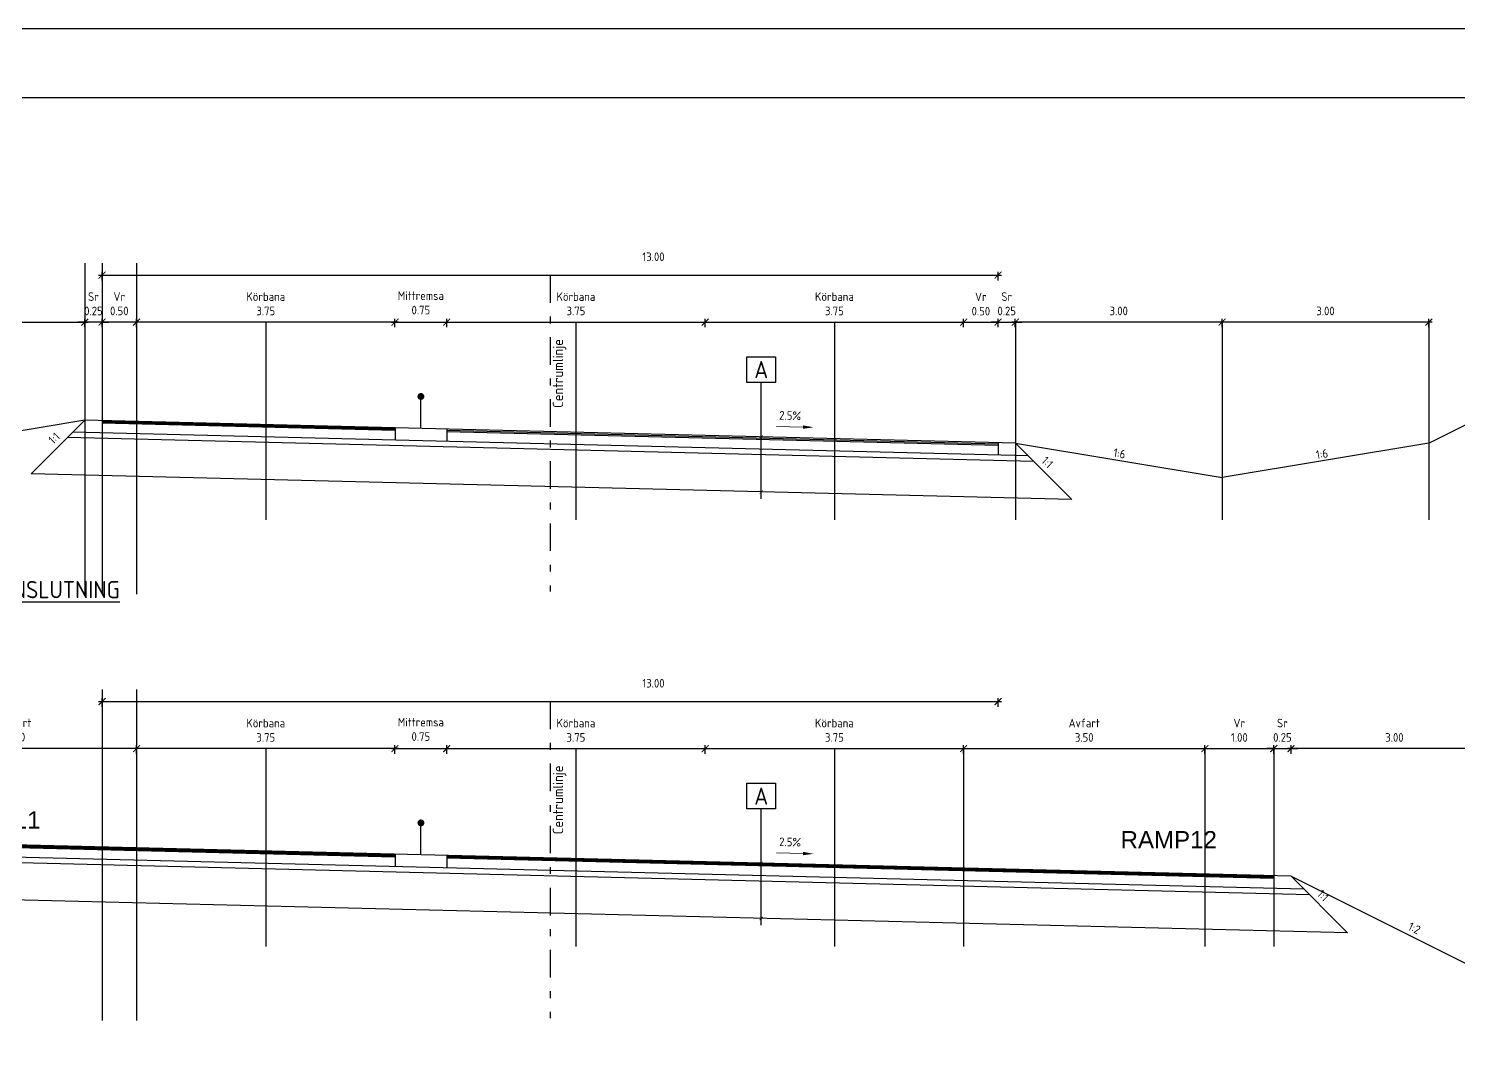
# Model space of a CAD drawing. Header units: metres. Extents: x 166439 to 168621, y 6226863 to 6228959.
# Drawn here: x 166470.93 to 166491.68, y 6226944.97 to 6226959.82 of the extents above; entities that cross this region are included whole.
import ezdxf
from ezdxf.enums import TextEntityAlignment as Align

# ---------------------------------------------------------------- set-up
doc = ezdxf.new("R2010")
doc.units = ezdxf.units.M
doc.header["$LTSCALE"] = 0.1
doc.header["$MEASUREMENT"] = 0
doc.linetypes.add('DASHDOT', pattern=[8, 4, -2, 0, -2])
doc.layers.get('0').update_dxf_attribs({"linetype": 'CONTINUOUS'})
doc.layers.get('DEFPOINTS').update_dxf_attribs({"color": 5, "linetype": 'CONTINUOUS'})
for name, color, linetype in [('04_mått', 4, 'CONTINUOUS'), ('04_topp', 7, 'CONTINUOUS'), ('04_txt', 1, 'CONTINUOUS'), ('04_öb', 4, 'CONTINUOUS'), ('04_öb-typ', 1, 'CONTINUOUS'), ('04_överyta', 3, 'CONTINUOUS')]:
    doc.layers.add(name, color=color, linetype=linetype)
doc.styles.add('ARIAL', font='ARIAL.TTF')
doc.styles.add('ISO', font='iso.shx')
doc.dimstyles.new('BH90$0', dxfattribs={"dimscale": 0.05, "dimtxt": 2.5, "dimasz": 2, "dimexe": 1, "dimexo": 5, "dimgap": 2, "dimtad": 1, "dimzin": 0, "dimdsep": 46, "dimtxsty": 'ISO', "dimblk1": 'ARCHTICK', "dimblk2": 'ARCHTICK', "dimsah": 1, "dimcen": 1.5, "dimdle": 1, "dimadec": 0, "dimazin": 0, "dimtfac": 1, "dimtix": 1, "dimtmove": 0, "dimatfit": 3, "dimfxl": 1.5, "dimfxlon": 1, "dimtolj": 1, "dimtzin": 0, "dimarcsym": 0})

# ---------------------------------------------------------------- blocks, each defined once
blk = doc.blocks.new('_H-NSEK')
at = {"color": 0, "linetype": 'ByBlock'}
blk.add_lwpolyline([(0.207, 0.187), (-0.207, 0.187), (-0.207, -0.187), (0.207, -0.187)], close=True, dxfattribs=at)
at = {"color": 0, "linetype": 'ByBlock', "style": 'ISO'}
blk.add_attdef('N', text='', height=0.25, rotation=180, dxfattribs=at).set_placement((0, 0), align=Align.MIDDLE_CENTER)
blk = doc.blocks.new('*D36')
at = {"layer": '04_mått', "color": 0, "lineweight": 5}
blk.add_line((166482.17, 6226954.045), (166481.785, 6226954.054), dxfattribs=at)
at = {"layer": '04_mått', "color": 0}
blk.add_solid([(166482.171, 6226954.07), (166482.17, 6226954.02), (166482.32, 6226954.041)], dxfattribs=at)
at = {"layer": 'DEFPOINTS', "color": 0}
for p in [(166481.785, 6226954.054), (166481.781, 6226953.896), (166482.316, 6226953.883)]:
    blk.add_point(p, dxfattribs=at)
at = {"layer": '04_mått', "color": 0, "insert": (166481.982, 6226954.212), "char_height": 0.125, "attachment_point": 5, "rotation": 358.5679, "style": 'ISO'}
blk.add_mtext('\\A1;2.5%', dxfattribs=at)
blk = doc.blocks.new('_None')
blk = doc.blocks.new('_ARCHTICK')
at = {"color": 0, "linetype": 'ByBlock', "const_width": 0.15}
blk.add_lwpolyline([(-0.5, -0.5), (0.5, 0.5)], dxfattribs=at)
blk = doc.blocks.new('*D37')
at = {"layer": '04_mått', "color": 0, "lineweight": -2}
for p, q in [((166476.949, 6226955.567), (166480.799, 6226955.567)), ((166476.999, 6226955.492), (166476.999, 6226955.617)), ((166480.749, 6226955.492), (166480.749, 6226955.617))]:
    blk.add_line(p, q, dxfattribs=at)
at = {"layer": 'DEFPOINTS', "color": 0}
for p in [(166480.749, 6226955.567), (166476.999, 6226954.016), (166480.749, 6226953.922)]:
    blk.add_point(p, dxfattribs=at)
at = {"layer": '04_mått', "color": 0, "lineweight": -2, "xscale": 0.1, "yscale": 0.1, "zscale": 0.1, "rotation": 180}
blk.add_blockref('_ARCHTICK', (166476.999, 6226955.567), dxfattribs=at)
at = {"layer": '04_mått', "color": 0, "lineweight": -2, "xscale": 0.1, "yscale": 0.1, "zscale": 0.1}
blk.add_blockref('_ARCHTICK', (166480.749, 6226955.567), dxfattribs=at)
at = {"layer": '04_mått', "color": 0, "insert": (166478.874, 6226955.833), "char_height": 0.125, "attachment_point": 5, "style": 'ISO'}
blk.add_mtext('\\A1;Körbana\\P3.75', dxfattribs=at)
blk = doc.blocks.new('*D38')
at = {"layer": '04_mått', "color": 0, "lineweight": -2}
for p, q in [((166476.199, 6226955.567), (166477.049, 6226955.567)), ((166476.249, 6226955.492), (166476.249, 6226955.617)), ((166476.999, 6226955.492), (166476.999, 6226955.617))]:
    blk.add_line(p, q, dxfattribs=at)
at = {"layer": 'DEFPOINTS', "color": 0}
for p in [(166476.999, 6226955.567), (166476.249, 6226954.034), (166476.999, 6226954.016)]:
    blk.add_point(p, dxfattribs=at)
at = {"layer": '04_mått', "color": 0, "lineweight": -2, "xscale": 0.1, "yscale": 0.1, "zscale": 0.1, "rotation": 180}
blk.add_blockref('_ARCHTICK', (166476.249, 6226955.567), dxfattribs=at)
at = {"layer": '04_mått', "color": 0, "lineweight": -2, "xscale": 0.1, "yscale": 0.1, "zscale": 0.1}
blk.add_blockref('_ARCHTICK', (166476.999, 6226955.567), dxfattribs=at)
at = {"layer": '04_mått', "color": 0, "insert": (166476.624, 6226955.846), "char_height": 0.125, "attachment_point": 5, "style": 'ISO'}
blk.add_mtext('\\A1;Mittremsa\\P0.75', dxfattribs=at)
blk = doc.blocks.new('*D39')
at = {"layer": '04_mått', "color": 0, "lineweight": -2}
for p, q in [((166480.699, 6226955.567), (166484.549, 6226955.567)), ((166480.749, 6226955.492), (166480.749, 6226955.617)), ((166484.499, 6226955.492), (166484.499, 6226955.617))]:
    blk.add_line(p, q, dxfattribs=at)
at = {"layer": 'DEFPOINTS', "color": 0}
for p in [(166484.499, 6226955.567), (166480.749, 6226953.922), (166484.499, 6226953.831)]:
    blk.add_point(p, dxfattribs=at)
at = {"layer": '04_mått', "color": 0, "lineweight": -2, "xscale": 0.1, "yscale": 0.1, "zscale": 0.1, "rotation": 180}
blk.add_blockref('_ARCHTICK', (166480.749, 6226955.567), dxfattribs=at)
at = {"layer": '04_mått', "color": 0, "lineweight": -2, "xscale": 0.1, "yscale": 0.1, "zscale": 0.1}
blk.add_blockref('_ARCHTICK', (166484.499, 6226955.567), dxfattribs=at)
at = {"layer": '04_mått', "color": 0, "insert": (166482.624, 6226955.833), "char_height": 0.125, "attachment_point": 5, "style": 'ISO'}
blk.add_mtext('\\A1;Körbana\\P3.75', dxfattribs=at)
blk = doc.blocks.new('*D40')
at = {"layer": '04_mått', "color": 0, "lineweight": -2}
for p, q in [((166484.449, 6226955.567), (166485.049, 6226955.567)), ((166484.499, 6226955.492), (166484.499, 6226955.617)), ((166484.999, 6226955.492), (166484.999, 6226955.617))]:
    blk.add_line(p, q, dxfattribs=at)
at = {"layer": 'DEFPOINTS', "color": 0}
for p in [(166484.999, 6226955.567), (166484.499, 6226953.831), (166484.999, 6226953.819)]:
    blk.add_point(p, dxfattribs=at)
at = {"layer": '04_mått', "color": 0, "lineweight": -2, "xscale": 0.1, "yscale": 0.1, "zscale": 0.1, "rotation": 180}
blk.add_blockref('_ARCHTICK', (166484.499, 6226955.567), dxfattribs=at)
at = {"layer": '04_mått', "color": 0, "lineweight": -2, "xscale": 0.1, "yscale": 0.1, "zscale": 0.1}
blk.add_blockref('_ARCHTICK', (166484.999, 6226955.567), dxfattribs=at)
at = {"layer": '04_mått', "color": 0, "insert": (166484.749, 6226955.83), "char_height": 0.125, "attachment_point": 5, "style": 'ISO'}
blk.add_mtext('\\A1;Vr\\P0.50', dxfattribs=at)
blk = doc.blocks.new('*D41')
at = {"layer": '04_mått', "color": 0, "lineweight": -2}
for p, q in [((166471.999, 6226956.173), (166471.999, 6226956.298)), ((166484.999, 6226956.173), (166484.999, 6226956.298)), ((166471.949, 6226956.248), (166485.049, 6226956.248))]:
    blk.add_line(p, q, dxfattribs=at)
at = {"layer": 'DEFPOINTS', "color": 0}
for p in [(166484.999, 6226956.248), (166471.999, 6226954.139), (166484.999, 6226953.819)]:
    blk.add_point(p, dxfattribs=at)
at = {"layer": '04_mått', "color": 0, "lineweight": -2, "xscale": 0.1, "yscale": 0.1, "zscale": 0.1, "rotation": 180}
blk.add_blockref('_ARCHTICK', (166471.999, 6226956.248), dxfattribs=at)
at = {"layer": '04_mått', "color": 0, "lineweight": -2, "xscale": 0.1, "yscale": 0.1, "zscale": 0.1}
blk.add_blockref('_ARCHTICK', (166484.999, 6226956.248), dxfattribs=at)
at = {"layer": '04_mått', "color": 0, "insert": (166479.999, 6226956.515), "char_height": 0.125, "attachment_point": 5, "style": 'ISO'}
blk.add_mtext('\\A1;13.00', dxfattribs=at)
blk = doc.blocks.new('*D42')
at = {"layer": '04_mått', "color": 0, "lineweight": -2}
for p, q in [((166488.299, 6226955.567), (166485.199, 6226955.567)), ((166485.249, 6226955.492), (166485.249, 6226955.617)), ((166488.249, 6226955.492), (166488.249, 6226955.617))]:
    blk.add_line(p, q, dxfattribs=at)
at = {"layer": 'DEFPOINTS', "color": 0}
for p in [(166485.249, 6226955.567), (166485.249, 6226953.813), (166488.249, 6226953.313)]:
    blk.add_point(p, dxfattribs=at)
at = {"layer": '04_mått', "color": 0, "lineweight": -2, "xscale": 0.1, "yscale": 0.1, "zscale": 0.1, "rotation": 180}
blk.add_blockref('_ARCHTICK', (166485.249, 6226955.567), dxfattribs=at)
at = {"layer": '04_mått', "color": 0, "lineweight": -2, "xscale": 0.1, "yscale": 0.1, "zscale": 0.1}
blk.add_blockref('_ARCHTICK', (166488.249, 6226955.567), dxfattribs=at)
at = {"layer": '04_mått', "color": 0, "insert": (166486.749, 6226955.729), "char_height": 0.125, "attachment_point": 5, "style": 'ISO'}
blk.add_mtext('\\A1;3.00', dxfattribs=at)
blk = doc.blocks.new('*D43')
at = {"layer": '04_mått', "color": 0, "lineweight": -2}
for p, q in [((166484.999, 6226955.567), (166484.899, 6226955.567)), ((166484.999, 6226955.492), (166484.999, 6226955.617)), ((166484.999, 6226955.567), (166485.249, 6226955.567)), ((166485.249, 6226955.492), (166485.249, 6226955.617)), ((166485.249, 6226955.567), (166485.349, 6226955.567))]:
    blk.add_line(p, q, dxfattribs=at)
at = {"layer": 'DEFPOINTS', "color": 0}
for p in [(166485.249, 6226955.567), (166484.999, 6226953.819), (166485.249, 6226953.813)]:
    blk.add_point(p, dxfattribs=at)
at = {"layer": '04_mått', "color": 0, "lineweight": -2, "xscale": 0.1, "yscale": 0.1, "zscale": 0.1}
blk.add_blockref('_ARCHTICK', (166484.999, 6226955.567), dxfattribs=at)
at = {"layer": '04_mått', "color": 0, "lineweight": -2, "xscale": 0.1, "yscale": 0.1, "zscale": 0.1, "rotation": 180}
blk.add_blockref('_ARCHTICK', (166485.249, 6226955.567), dxfattribs=at)
at = {"layer": '04_mått', "color": 0, "insert": (166485.124, 6226955.833), "char_height": 0.125, "attachment_point": 5, "style": 'ISO'}
blk.add_mtext('\\A1;Sr\\P0.25', dxfattribs=at)
blk = doc.blocks.new('*D44')
at = {"layer": '04_mått', "color": 0, "lineweight": -2}
for p, q in [((166476.299, 6226955.567), (166472.449, 6226955.567)), ((166472.499, 6226955.492), (166472.499, 6226955.617)), ((166476.249, 6226955.492), (166476.249, 6226955.617))]:
    blk.add_line(p, q, dxfattribs=at)
at = {"layer": 'DEFPOINTS', "color": 0}
for p in [(166472.499, 6226955.567), (166472.499, 6226954.127), (166476.249, 6226954.034)]:
    blk.add_point(p, dxfattribs=at)
at = {"layer": '04_mått', "color": 0, "lineweight": -2, "xscale": 0.1, "yscale": 0.1, "zscale": 0.1, "rotation": 180}
blk.add_blockref('_ARCHTICK', (166472.499, 6226955.567), dxfattribs=at)
at = {"layer": '04_mått', "color": 0, "lineweight": -2, "xscale": 0.1, "yscale": 0.1, "zscale": 0.1}
blk.add_blockref('_ARCHTICK', (166476.249, 6226955.567), dxfattribs=at)
at = {"layer": '04_mått', "color": 0, "insert": (166474.374, 6226955.833), "char_height": 0.125, "attachment_point": 5, "style": 'ISO'}
blk.add_mtext('\\A1;Körbana\\P3.75', dxfattribs=at)
blk = doc.blocks.new('*D45')
at = {"layer": '04_mått', "color": 0, "lineweight": -2}
for p, q in [((166472.549, 6226955.567), (166471.949, 6226955.567)), ((166471.999, 6226955.492), (166471.999, 6226955.617)), ((166472.499, 6226955.492), (166472.499, 6226955.617))]:
    blk.add_line(p, q, dxfattribs=at)
at = {"layer": 'DEFPOINTS', "color": 0}
for p in [(166471.999, 6226955.567), (166471.999, 6226954.139), (166472.499, 6226954.127)]:
    blk.add_point(p, dxfattribs=at)
at = {"layer": '04_mått', "color": 0, "lineweight": -2, "xscale": 0.1, "yscale": 0.1, "zscale": 0.1, "rotation": 180}
blk.add_blockref('_ARCHTICK', (166471.999, 6226955.567), dxfattribs=at)
at = {"layer": '04_mått', "color": 0, "lineweight": -2, "xscale": 0.1, "yscale": 0.1, "zscale": 0.1}
blk.add_blockref('_ARCHTICK', (166472.499, 6226955.567), dxfattribs=at)
at = {"layer": '04_mått', "color": 0, "insert": (166472.249, 6226955.833), "char_height": 0.125, "attachment_point": 5, "style": 'ISO'}
blk.add_mtext('\\A1;Vr\\P0.50', dxfattribs=at)
blk = doc.blocks.new('*D46')
at = {"layer": '04_mått', "color": 0, "lineweight": -2}
for p, q in [((166471.749, 6226955.567), (166471.649, 6226955.567)), ((166471.749, 6226955.492), (166471.749, 6226955.617)), ((166471.999, 6226955.567), (166471.749, 6226955.567)), ((166471.999, 6226955.492), (166471.999, 6226955.617)), ((166471.999, 6226955.567), (166472.099, 6226955.567))]:
    blk.add_line(p, q, dxfattribs=at)
at = {"layer": 'DEFPOINTS', "color": 0}
for p in [(166471.749, 6226955.567), (166471.749, 6226954.145), (166471.999, 6226954.139)]:
    blk.add_point(p, dxfattribs=at)
at = {"layer": '04_mått', "color": 0, "lineweight": -2, "xscale": 0.1, "yscale": 0.1, "zscale": 0.1}
blk.add_blockref('_ARCHTICK', (166471.749, 6226955.567), dxfattribs=at)
at = {"layer": '04_mått', "color": 0, "lineweight": -2, "xscale": 0.1, "yscale": 0.1, "zscale": 0.1, "rotation": 180}
blk.add_blockref('_ARCHTICK', (166471.999, 6226955.567), dxfattribs=at)
at = {"layer": '04_mått', "color": 0, "insert": (166471.874, 6226955.833), "char_height": 0.125, "attachment_point": 5, "style": 'ISO'}
blk.add_mtext('\\A1;Sr\\P0.25', dxfattribs=at)
blk = doc.blocks.new('*D47')
at = {"layer": '04_mått', "color": 0, "lineweight": -2}
for p, q in [((166491.299, 6226955.567), (166488.199, 6226955.567)), ((166488.249, 6226955.492), (166488.249, 6226955.617)), ((166491.249, 6226955.492), (166491.249, 6226955.617))]:
    blk.add_line(p, q, dxfattribs=at)
at = {"layer": 'DEFPOINTS', "color": 0}
for p in [(166488.249, 6226955.567), (166491.249, 6226953.813), (166488.249, 6226953.327)]:
    blk.add_point(p, dxfattribs=at)
at = {"layer": '04_mått', "color": 0, "lineweight": -2, "xscale": 0.1, "yscale": 0.1, "zscale": 0.1, "rotation": 180}
blk.add_blockref('_ARCHTICK', (166488.249, 6226955.567), dxfattribs=at)
at = {"layer": '04_mått', "color": 0, "lineweight": -2, "xscale": 0.1, "yscale": 0.1, "zscale": 0.1}
blk.add_blockref('_ARCHTICK', (166491.249, 6226955.567), dxfattribs=at)
at = {"layer": '04_mått', "color": 0, "insert": (166489.749, 6226955.729), "char_height": 0.125, "attachment_point": 5, "style": 'ISO'}
blk.add_mtext('\\A1;3.00', dxfattribs=at)
blk = doc.blocks.new('*D48')
at = {"layer": '04_mått', "color": 0, "lineweight": -2}
for p, q in [((166468.699, 6226955.567), (166471.799, 6226955.567)), ((166468.749, 6226955.492), (166468.749, 6226955.617)), ((166471.749, 6226955.492), (166471.749, 6226955.617))]:
    blk.add_line(p, q, dxfattribs=at)
at = {"layer": 'DEFPOINTS', "color": 0}
for p in [(166471.749, 6226955.567), (166471.749, 6226954.145), (166468.749, 6226953.645)]:
    blk.add_point(p, dxfattribs=at)
at = {"layer": '04_mått', "color": 0, "lineweight": -2, "xscale": 0.1, "yscale": 0.1, "zscale": 0.1, "rotation": 180}
blk.add_blockref('_ARCHTICK', (166468.749, 6226955.567), dxfattribs=at)
at = {"layer": '04_mått', "color": 0, "lineweight": -2, "xscale": 0.1, "yscale": 0.1, "zscale": 0.1}
blk.add_blockref('_ARCHTICK', (166471.749, 6226955.567), dxfattribs=at)
at = {"layer": '04_mått', "color": 0, "insert": (166470.249, 6226955.729), "char_height": 0.125, "attachment_point": 5, "style": 'ISO'}
blk.add_mtext('\\A1;3.00', dxfattribs=at)
blk = doc.blocks.new('*D10')
at = {"layer": '04_mått', "color": 0, "lineweight": 5}
blk.add_line((166482.17, 6226947.859), (166481.785, 6226947.868), dxfattribs=at)
at = {"layer": '04_mått', "color": 0}
blk.add_solid([(166482.171, 6226947.884), (166482.17, 6226947.834), (166482.32, 6226947.855)], dxfattribs=at)
at = {"layer": 'DEFPOINTS', "color": 0}
for p in [(166481.785, 6226947.868), (166481.781, 6226947.71), (166482.316, 6226947.697)]:
    blk.add_point(p, dxfattribs=at)
at = {"layer": '04_mått', "color": 0, "insert": (166481.982, 6226948.026), "char_height": 0.125, "attachment_point": 5, "rotation": 358.5679, "style": 'ISO'}
blk.add_mtext('\\A1;2.5%', dxfattribs=at)
blk = doc.blocks.new('*D11')
at = {"layer": '04_mått', "color": 0, "lineweight": -2}
for p, q in [((166476.999, 6226949.306), (166476.999, 6226949.431)), ((166480.749, 6226949.306), (166480.749, 6226949.431)), ((166476.949, 6226949.381), (166480.799, 6226949.381))]:
    blk.add_line(p, q, dxfattribs=at)
at = {"layer": 'DEFPOINTS', "color": 0}
for p in [(166480.749, 6226949.381), (166476.999, 6226947.83), (166480.749, 6226947.736)]:
    blk.add_point(p, dxfattribs=at)
at = {"layer": '04_mått', "color": 0, "lineweight": -2, "xscale": 0.1, "yscale": 0.1, "zscale": 0.1, "rotation": 180}
blk.add_blockref('_ARCHTICK', (166476.999, 6226949.381), dxfattribs=at)
at = {"layer": '04_mått', "color": 0, "lineweight": -2, "xscale": 0.1, "yscale": 0.1, "zscale": 0.1}
blk.add_blockref('_ARCHTICK', (166480.749, 6226949.381), dxfattribs=at)
at = {"layer": '04_mått', "color": 0, "insert": (166478.874, 6226949.647), "char_height": 0.125, "attachment_point": 5, "style": 'ISO'}
blk.add_mtext('\\A1;Körbana\\P3.75', dxfattribs=at)
blk = doc.blocks.new('*D12')
at = {"layer": '04_mått', "color": 0, "lineweight": -2}
for p, q in [((166476.249, 6226949.306), (166476.249, 6226949.431)), ((166476.999, 6226949.306), (166476.999, 6226949.431)), ((166476.199, 6226949.381), (166477.049, 6226949.381))]:
    blk.add_line(p, q, dxfattribs=at)
at = {"layer": 'DEFPOINTS', "color": 0}
for p in [(166476.999, 6226949.381), (166476.249, 6226947.849), (166476.999, 6226947.83)]:
    blk.add_point(p, dxfattribs=at)
at = {"layer": '04_mått', "color": 0, "lineweight": -2, "xscale": 0.1, "yscale": 0.1, "zscale": 0.1, "rotation": 180}
blk.add_blockref('_ARCHTICK', (166476.249, 6226949.381), dxfattribs=at)
at = {"layer": '04_mått', "color": 0, "lineweight": -2, "xscale": 0.1, "yscale": 0.1, "zscale": 0.1}
blk.add_blockref('_ARCHTICK', (166476.999, 6226949.381), dxfattribs=at)
at = {"layer": '04_mått', "color": 0, "insert": (166476.624, 6226949.66), "char_height": 0.125, "attachment_point": 5, "style": 'ISO'}
blk.add_mtext('\\A1;Mittremsa\\P0.75', dxfattribs=at)
blk = doc.blocks.new('*D13')
at = {"layer": '04_mått', "color": 0, "lineweight": -2}
for p, q in [((166480.749, 6226949.306), (166480.749, 6226949.431)), ((166484.499, 6226949.306), (166484.499, 6226949.431)), ((166480.699, 6226949.381), (166484.549, 6226949.381))]:
    blk.add_line(p, q, dxfattribs=at)
at = {"layer": 'DEFPOINTS', "color": 0}
for p in [(166484.499, 6226949.381), (166480.749, 6226947.736), (166484.499, 6226947.646)]:
    blk.add_point(p, dxfattribs=at)
at = {"layer": '04_mått', "color": 0, "lineweight": -2, "xscale": 0.1, "yscale": 0.1, "zscale": 0.1, "rotation": 180}
blk.add_blockref('_ARCHTICK', (166480.749, 6226949.381), dxfattribs=at)
at = {"layer": '04_mått', "color": 0, "lineweight": -2, "xscale": 0.1, "yscale": 0.1, "zscale": 0.1}
blk.add_blockref('_ARCHTICK', (166484.499, 6226949.381), dxfattribs=at)
at = {"layer": '04_mått', "color": 0, "insert": (166482.624, 6226949.647), "char_height": 0.125, "attachment_point": 5, "style": 'ISO'}
blk.add_mtext('\\A1;Körbana\\P3.75', dxfattribs=at)
blk = doc.blocks.new('*D14')
at = {"layer": '04_mått', "color": 0, "lineweight": -2}
for p, q in [((166487.999, 6226949.306), (166487.999, 6226949.431)), ((166488.999, 6226949.306), (166488.999, 6226949.431)), ((166487.949, 6226949.381), (166489.049, 6226949.381))]:
    blk.add_line(p, q, dxfattribs=at)
at = {"layer": 'DEFPOINTS', "color": 0}
for p in [(166488.999, 6226949.381), (166487.999, 6226947.559), (166488.999, 6226947.535)]:
    blk.add_point(p, dxfattribs=at)
at = {"layer": '04_mått', "color": 0, "lineweight": -2, "xscale": 0.1, "yscale": 0.1, "zscale": 0.1, "rotation": 180}
blk.add_blockref('_ARCHTICK', (166487.999, 6226949.381), dxfattribs=at)
at = {"layer": '04_mått', "color": 0, "lineweight": -2, "xscale": 0.1, "yscale": 0.1, "zscale": 0.1}
blk.add_blockref('_ARCHTICK', (166488.999, 6226949.381), dxfattribs=at)
at = {"layer": '04_mått', "color": 0, "insert": (166488.499, 6226949.647), "char_height": 0.125, "attachment_point": 5, "style": 'ISO'}
blk.add_mtext('\\A1;Vr\\P1.00', dxfattribs=at)
blk = doc.blocks.new('*D15')
at = {"layer": '04_mått', "color": 0, "lineweight": -2}
for p, q in [((166471.949, 6226950.063), (166485.049, 6226950.063)), ((166471.999, 6226949.988), (166471.999, 6226950.113)), ((166484.999, 6226949.988), (166484.999, 6226950.113))]:
    blk.add_line(p, q, dxfattribs=at)
at = {"layer": 'DEFPOINTS', "color": 0}
for p in [(166484.999, 6226950.063), (166471.999, 6226947.953), (166484.999, 6226947.633)]:
    blk.add_point(p, dxfattribs=at)
at = {"layer": '04_mått', "color": 0, "lineweight": -2, "xscale": 0.1, "yscale": 0.1, "zscale": 0.1, "rotation": 180}
blk.add_blockref('_ARCHTICK', (166471.999, 6226950.063), dxfattribs=at)
at = {"layer": '04_mått', "color": 0, "lineweight": -2, "xscale": 0.1, "yscale": 0.1, "zscale": 0.1}
blk.add_blockref('_ARCHTICK', (166484.999, 6226950.063), dxfattribs=at)
at = {"layer": '04_mått', "color": 0, "insert": (166479.999, 6226950.329), "char_height": 0.125, "attachment_point": 5, "style": 'ISO'}
blk.add_mtext('\\A1;13.00', dxfattribs=at)
blk = doc.blocks.new('*D16')
at = {"layer": '04_mått', "color": 0, "lineweight": -2}
for p, q in [((166489.249, 6226949.306), (166489.249, 6226949.431)), ((166492.249, 6226949.306), (166492.249, 6226949.431)), ((166492.299, 6226949.381), (166489.199, 6226949.381))]:
    blk.add_line(p, q, dxfattribs=at)
at = {"layer": 'DEFPOINTS', "color": 0}
for p in [(166489.249, 6226949.381), (166489.249, 6226947.529), (166492.249, 6226946.029)]:
    blk.add_point(p, dxfattribs=at)
at = {"layer": '04_mått', "color": 0, "lineweight": -2, "xscale": 0.1, "yscale": 0.1, "zscale": 0.1, "rotation": 180}
blk.add_blockref('_ARCHTICK', (166489.249, 6226949.381), dxfattribs=at)
at = {"layer": '04_mått', "color": 0, "lineweight": -2, "xscale": 0.1, "yscale": 0.1, "zscale": 0.1}
blk.add_blockref('_ARCHTICK', (166492.249, 6226949.381), dxfattribs=at)
at = {"layer": '04_mått', "color": 0, "insert": (166490.749, 6226949.543), "char_height": 0.125, "attachment_point": 5, "style": 'ISO'}
blk.add_mtext('\\A1;3.00', dxfattribs=at)
blk = doc.blocks.new('*D17')
at = {"layer": '04_mått', "color": 0, "lineweight": -2}
for p, q in [((166488.999, 6226949.306), (166488.999, 6226949.431)), ((166489.249, 6226949.306), (166489.249, 6226949.431)), ((166488.999, 6226949.381), (166488.899, 6226949.381)), ((166488.999, 6226949.381), (166489.249, 6226949.381)), ((166489.249, 6226949.381), (166489.349, 6226949.381))]:
    blk.add_line(p, q, dxfattribs=at)
at = {"layer": 'DEFPOINTS', "color": 0}
for p in [(166489.249, 6226949.381), (166488.999, 6226947.535), (166489.249, 6226947.529)]:
    blk.add_point(p, dxfattribs=at)
at = {"layer": '04_mått', "color": 0, "lineweight": -2, "xscale": 0.1, "yscale": 0.1, "zscale": 0.1}
blk.add_blockref('_ARCHTICK', (166488.999, 6226949.381), dxfattribs=at)
at = {"layer": '04_mått', "color": 0, "lineweight": -2, "xscale": 0.1, "yscale": 0.1, "zscale": 0.1, "rotation": 180}
blk.add_blockref('_ARCHTICK', (166489.249, 6226949.381), dxfattribs=at)
at = {"layer": '04_mått', "color": 0, "insert": (166489.124, 6226949.647), "char_height": 0.125, "attachment_point": 5, "style": 'ISO'}
blk.add_mtext('\\A1;Sr\\P0.25', dxfattribs=at)
blk = doc.blocks.new('*D18')
at = {"layer": '04_mått', "color": 0, "lineweight": -2}
for p, q in [((166472.499, 6226949.306), (166472.499, 6226949.431)), ((166476.249, 6226949.306), (166476.249, 6226949.431)), ((166476.299, 6226949.381), (166472.449, 6226949.381))]:
    blk.add_line(p, q, dxfattribs=at)
at = {"layer": 'DEFPOINTS', "color": 0}
for p in [(166472.499, 6226949.381), (166472.499, 6226947.941), (166476.249, 6226947.849)]:
    blk.add_point(p, dxfattribs=at)
at = {"layer": '04_mått', "color": 0, "lineweight": -2, "xscale": 0.1, "yscale": 0.1, "zscale": 0.1, "rotation": 180}
blk.add_blockref('_ARCHTICK', (166472.499, 6226949.381), dxfattribs=at)
at = {"layer": '04_mått', "color": 0, "lineweight": -2, "xscale": 0.1, "yscale": 0.1, "zscale": 0.1}
blk.add_blockref('_ARCHTICK', (166476.249, 6226949.381), dxfattribs=at)
at = {"layer": '04_mått', "color": 0, "insert": (166474.374, 6226949.647), "char_height": 0.125, "attachment_point": 5, "style": 'ISO'}
blk.add_mtext('\\A1;Körbana\\P3.75', dxfattribs=at)
blk = doc.blocks.new('*D23')
at = {"layer": '04_mått', "color": 0, "lineweight": -2}
for p, q in [((166484.499, 6226949.306), (166484.499, 6226949.431)), ((166487.999, 6226949.306), (166487.999, 6226949.431)), ((166484.449, 6226949.381), (166488.049, 6226949.381))]:
    blk.add_line(p, q, dxfattribs=at)
at = {"layer": 'DEFPOINTS', "color": 0}
for p in [(166487.999, 6226949.381), (166484.499, 6226947.646), (166487.999, 6226947.559)]:
    blk.add_point(p, dxfattribs=at)
at = {"layer": '04_mått', "color": 0, "lineweight": -2, "xscale": 0.1, "yscale": 0.1, "zscale": 0.1, "rotation": 180}
blk.add_blockref('_ARCHTICK', (166484.499, 6226949.381), dxfattribs=at)
at = {"layer": '04_mått', "color": 0, "lineweight": -2, "xscale": 0.1, "yscale": 0.1, "zscale": 0.1}
blk.add_blockref('_ARCHTICK', (166487.999, 6226949.381), dxfattribs=at)
at = {"layer": '04_mått', "color": 0, "insert": (166486.249, 6226949.647), "char_height": 0.125, "attachment_point": 5, "style": 'ISO'}
blk.add_mtext('\\A1;Avfart\\P3.50', dxfattribs=at)
blk = doc.blocks.new('*D24')
at = {"layer": '04_mått', "color": 0, "lineweight": -2}
for p, q in [((166468.999, 6226949.306), (166468.999, 6226949.431)), ((166472.499, 6226949.306), (166472.499, 6226949.431)), ((166472.549, 6226949.381), (166468.949, 6226949.381))]:
    blk.add_line(p, q, dxfattribs=at)
at = {"layer": 'DEFPOINTS', "color": 0}
for p in [(166468.999, 6226949.381), (166468.999, 6226948.027), (166472.499, 6226947.941)]:
    blk.add_point(p, dxfattribs=at)
at = {"layer": '04_mått', "color": 0, "lineweight": -2, "xscale": 0.1, "yscale": 0.1, "zscale": 0.1, "rotation": 180}
blk.add_blockref('_ARCHTICK', (166468.999, 6226949.381), dxfattribs=at)
at = {"layer": '04_mått', "color": 0, "lineweight": -2, "xscale": 0.1, "yscale": 0.1, "zscale": 0.1}
blk.add_blockref('_ARCHTICK', (166472.499, 6226949.381), dxfattribs=at)
at = {"layer": '04_mått', "color": 0, "insert": (166470.749, 6226949.652), "char_height": 0.125, "attachment_point": 5, "style": 'ISO'}
blk.add_mtext('\\A1;Påfart\\P3.50', dxfattribs=at)

msp = doc.modelspace()

# ---------------------------------------------------------------- linework, layer by layer
at = {"layer": '04_mått', "linetype": 'DASHDOT'}
for p, q in [((166478.4993, 6226956.2484), (166478.4993, 6226951.6584)), ((166478.4993, 6226950.0625), (166478.4993, 6226945.4726))]:
    msp.add_line(p, q, dxfattribs=at)
at = {"layer": '04_topp', "const_width": 0.04, "flags": 128}
for points in [[(166476.2493, 6226954.0144), (166471.9993, 6226954.119)], [(166476.2493, 6226947.8286), (166467.9993, 6226948.0316)], [(166488.9993, 6226947.5148), (166476.9993, 6226947.8101)]]:
    msp.add_lwpolyline(points, dxfattribs=at)
at = {"layer": '04_topp', "flags": 128}
msp.add_lwpolyline([(166484.9993, 6226953.7991), (166476.9993, 6226953.9959)], dxfattribs=at)
at = {"layer": '04_öb'}
for p, q in [((166470.9683, 6226953.3641), (166471.7493, 6226954.1452)), ((166471.9993, 6226954.139), (166471.9993, 6226953.9589)), ((166476.2493, 6226954.0344), (166476.2493, 6226953.8544)), ((166476.9993, 6226954.0159), (166476.9993, 6226953.8359)), ((166484.9993, 6226953.8191), (166484.9993, 6226953.639)), ((166486.0697, 6226952.9925), (166485.2493, 6226953.8129)), ((166486.0697, 6226952.9925), (166470.9683, 6226953.3641)), ((166476.2493, 6226947.8486), (166476.2493, 6226947.6685)), ((166476.9993, 6226947.83), (166476.9993, 6226947.6501)), ((166488.9993, 6226947.5348), (166488.9993, 6226947.3547)), ((166490.0697, 6226946.7082), (166489.2493, 6226947.5286)), ((166490.0697, 6226946.7082), (166466.9683, 6226947.2767))]:
    msp.add_line(p, q, dxfattribs=at)
at = {"layer": '04_öb', "flags": 128}
for points in [[(166476.2493, 6226953.9944), (166471.9993, 6226954.099)], [(166485.516, 6226953.5463), (166471.4955, 6226953.8913)], [(166485.4339, 6226953.6283), (166471.5736, 6226953.9694)], [(166484.9993, 6226953.7791), (166476.9993, 6226953.9759)], [(166476.2493, 6226947.8086), (166467.9993, 6226948.0116)], [(166489.5159, 6226947.262), (166467.4955, 6226947.8039)], [(166489.4339, 6226947.344), (166467.5736, 6226947.882)], [(166488.9993, 6226947.4948), (166476.9993, 6226947.7901)]]:
    msp.add_lwpolyline(points, dxfattribs=at)
at = {"layer": '04_öb-typ'}
for p, q in [((166481.5624, 6226953.0034), (166481.5624, 6226954.691)), ((166481.5624, 6226946.8176), (166481.5624, 6226948.5052))]:
    msp.add_line(p, q, dxfattribs=at)
at = {"layer": '04_överyta'}
for p, q in [((166476.6243, 6226954.0252), (166476.6243, 6226954.5385)), ((166471.7493, 6226954.1452), (166468.7493, 6226953.6452)), ((166485.2493, 6226953.8129), (166488.2493, 6226953.3129)), ((166491.2493, 6226953.8129), (166488.2493, 6226953.3129)), ((166476.6243, 6226947.8393), (166476.6243, 6226948.3526)), ((166489.2493, 6226947.5286), (166492.2493, 6226946.0286))]:
    msp.add_line(p, q, dxfattribs=at)
at = {"layer": '04_överyta', "flags": 128}
msp.add_lwpolyline([(166491.2493, 6226953.8129), (166493.1936, 6226954.7851, -0.1164338), (166495.4297, 6226955.3129)], format="xyb", dxfattribs=at)
at = {"layer": '04_överyta', "const_width": 0.05}
for points in [[(166476.65, 6226954.4887, -1), (166476.6, 6226954.4887, -1)], [(166476.65, 6226948.3029, -1), (166476.6, 6226948.3029, -1)]]:
    msp.add_lwpolyline(points, format="xyb", close=True, dxfattribs=at)
at = {"layer": '04_överyta', "flags": 128}
for points in [[(166485.2493, 6226953.8129), (166471.7493, 6226954.1452)], [(166489.2493, 6226947.5286), (166467.7493, 6226948.0578)]]:
    msp.add_lwpolyline(points, dxfattribs=at)
at = {"layer": 'DEFPOINTS'}
for p, q in [((166471.7493, 6226956.4236), (166471.7493, 6226951.6213)), ((166471.9993, 6226956.4236), (166471.9993, 6226951.6213)), ((166472.4993, 6226956.4236), (166472.4993, 6226951.6213)), ((166474.3743, 6226955.5667), (166474.3743, 6226952.6987)), ((166478.8743, 6226955.5667), (166478.8743, 6226952.6987)), ((166482.6243, 6226955.5667), (166482.6243, 6226952.6987)), ((166485.2493, 6226955.5667), (166485.2493, 6226952.6987)), ((166488.2493, 6226955.5667), (166488.2493, 6226952.6987)), ((166491.2493, 6226955.5667), (166491.2493, 6226952.6987)), ((166471.9993, 6226950.2377), (166471.9993, 6226945.4355)), ((166472.4993, 6226950.2377), (166472.4993, 6226945.4355)), ((166474.3743, 6226949.3808), (166474.3743, 6226946.5129)), ((166478.8743, 6226949.3808), (166478.8743, 6226946.5129)), ((166482.6243, 6226949.3808), (166482.6243, 6226946.5129)), ((166484.4993, 6226949.3808), (166484.4993, 6226946.5129)), ((166487.9993, 6226949.3808), (166487.9993, 6226946.5129)), ((166488.9993, 6226949.3808), (166488.9993, 6226946.5129))]:
    msp.add_line(p, q, dxfattribs=at)
at = {"layer": 'DEFPOINTS', "flags": 128}
for points in [[(166459.8364, 6226930.1245), (166459.8364, 6226959.8245), (166501.8864, 6226959.8245), (166501.8864, 6226930.1245)], [(166461.8364, 6226931.1245), (166461.8364, 6226958.8245), (166500.8864, 6226958.8245), (166500.8864, 6226936.6645), (166495.8864, 6226936.6645), (166495.8864, 6226931.1245)]]:
    msp.add_lwpolyline(points, close=True, dxfattribs=at)

# ---------------------------------------------------------------- block references
at = {"layer": '04_öb-typ'}
ref = msp.add_blockref('_H-NSEK', (166481.5624, 6226954.8781), dxfattribs=dict(at, xscale=-1))
ref.add_attrib('N', 'A', dxfattribs={"layer": '0', "height": 0.25, "style": 'ISO'}).set_placement((166481.5624, 6226954.8781), align=Align.MIDDLE_CENTER)
at = {"layer": '04_öb-typ', "xscale": 0.04999999998835847, "yscale": 0.04999999981373549, "zscale": 0.05}
for p in [(166481.5624, 6226953.9018), (166481.5624, 6226953.1034), (166481.5624, 6226947.7159), (166481.5624, 6226946.9176)]:
    msp.add_blockref('_ARCHTICK', p, dxfattribs=at)
at = {"layer": '04_öb-typ'}
ref = msp.add_blockref('_H-NSEK', (166481.5624, 6226948.6922), dxfattribs=dict(at, xscale=-1))
ref.add_attrib('N', 'A', dxfattribs={"layer": '0', "height": 0.25, "style": 'ISO'}).set_placement((166481.5624, 6226948.6922), align=Align.MIDDLE_CENTER)

# ---------------------------------------------------------------- texts
at = {"style": 'ARIAL'}
for s, p in [('RAMP11', (166469.7086, 6226948.2203)), ('RAMP12', (166486.7763, 6226947.9345))]:
    msp.add_text(s, height=0.25, dxfattribs=at).set_placement(p)
at = {"layer": '04_mått', "linetype": 'Continuous', "style": 'ISO'}
for rotation, p in [(44.04981, (166471.2924, 6226953.7859)), (315.95019, (166485.6164, 6226953.5406)), (315.95019, (166489.6163, 6226947.2563))]:
    msp.add_text('1:1', height=0.125, rotation=rotation, dxfattribs=at).set_placement(p)
for s, rotation, p in [('1:6', 350.53768, (166486.7435, 6226953.5627)), ('1:6', 9.46232, (166489.7143, 6226953.5559)), ('1:2', 333.81224, (166490.9936, 6226946.686))]:
    msp.add_text(s, height=0.125, rotation=rotation, dxfattribs=at).set_placement(p, align=Align.BOTTOM_CENTER)
at = {"layer": '04_txt', "style": 'ISO'}
for p in [(166478.6888, 6226954.3229), (166478.6888, 6226948.1371)]:
    msp.add_text('Centrumlinje', height=0.15, rotation=90, dxfattribs=at).set_placement(p)
at = {"layer": '04_txt', "color": 7, "style": 'ISO'}
msp.add_text('%%uVÄG 21 ANSLUTNING', height=0.25, dxfattribs=at).set_placement((166469.3554, 6226951.5621))

# ---------------------------------------------------------------- dimensions: what is measured, and where the dimension line sits
at = {"layer": '04_mått'}
for base, p1, p2, picture, middle in [((166484.9993, 6226956.2484), (166471.9993, 6226954.139), (166484.9993, 6226953.8191), '*D41', (166479.9993, 6226956.3523)), ((166484.9993, 6226950.0625), (166471.9993, 6226947.9532), (166484.9993, 6226947.6332), '*D15', (166479.9993, 6226950.1665))]:
    dim = msp.add_linear_dim(base=base, p1=p1, p2=p2, dimstyle='BH90$0', override={"dimtmove": 1}, dxfattribs=at)
    dim.commit()
    dim.dimension.update_dxf_attribs({"geometry": picture, "text_midpoint": middle, "dimtype": 160})
for base, p1, p2, text, picture, middle in [((166471.7493, 6226955.5667), (166471.9993, 6226954.139), (166471.7493, 6226954.1452), 'Sr\\P<>', '*D46', (166471.8743, 6226955.8333)), ((166471.9993, 6226955.5667), (166472.4993, 6226954.1267), (166471.9993, 6226954.139), 'Vr\\P<>', '*D45', (166472.2493, 6226955.8333)), ((166472.4993, 6226955.5667), (166476.2493, 6226954.0344), (166472.4993, 6226954.1267), 'Körbana\\P<>', '*D44', (166474.3743, 6226955.8333)), ((166480.7493, 6226955.5667), (166476.9993, 6226954.0159), (166480.7493, 6226953.9221), 'Körbana\\P<>', '*D37', (166478.8743, 6226955.8333)), ((166484.4993, 6226955.5667), (166480.7493, 6226953.9221), (166484.4993, 6226953.8314), 'Körbana\\P<>', '*D39', (166482.6243, 6226955.8333)), ((166485.2493, 6226955.5667), (166484.9993, 6226953.8191), (166485.2493, 6226953.8129), 'Sr\\P<>', '*D43', (166485.1243, 6226955.8333)), ((166468.9993, 6226949.3808), (166472.4993, 6226947.9409), (166468.9993, 6226948.027), 'Påfart\\P<>', '*D24', (166470.7493, 6226949.6519)), ((166472.4993, 6226949.3808), (166476.2493, 6226947.8486), (166472.4993, 6226947.9409), 'Körbana\\P<>', '*D18', (166474.3743, 6226949.6475)), ((166480.7493, 6226949.3808), (166476.9993, 6226947.83), (166480.7493, 6226947.7363), 'Körbana\\P<>', '*D11', (166478.8743, 6226949.6475)), ((166484.4993, 6226949.3808), (166480.7493, 6226947.7363), (166484.4993, 6226947.6455), 'Körbana\\P<>', '*D13', (166482.6243, 6226949.6475)), ((166487.9993, 6226949.3808), (166484.4993, 6226947.6455), (166487.9993, 6226947.5594), 'Avfart\\P<>', '*D23', (166486.2493, 6226949.6475)), ((166489.2493, 6226949.3808), (166488.9993, 6226947.5348), (166489.2493, 6226947.5286), 'Sr\\P<>', '*D17', (166489.1243, 6226949.6475))]:
    dim = msp.add_linear_dim(base=base, p1=p1, p2=p2, text=text, dimstyle='BH90$0', override={"dimtmove": 1}, dxfattribs=at)
    dim.commit()
    dim.dimension.update_dxf_attribs({"geometry": picture, "text_midpoint": middle})
for base, p1, p2, text, picture, middle in [((166476.9993, 6226955.5667), (166476.2493, 6226954.0344), (166476.9993, 6226954.016), 'Mittremsa\\P<>', '*D38', (166476.6243, 6226955.5792)), ((166484.9993, 6226955.5667), (166484.4993, 6226953.8314), (166484.9993, 6226953.8191), 'Vr\\P<>', '*D40', (166484.7493, 6226955.5636)), ((166476.9993, 6226949.3808), (166476.2493, 6226947.8486), (166476.9993, 6226947.8301), 'Mittremsa\\P<>', '*D12', (166476.6243, 6226949.3933)), ((166488.9993, 6226949.3808), (166487.9993, 6226947.5594), (166488.9993, 6226947.5348), 'Vr\\P<>', '*D14', (166488.4995, 6226949.3808))]:
    dim = msp.add_linear_dim(base=base, p1=p1, p2=p2, text=text, dimstyle='BH90$0', override={"dimtmove": 1}, dxfattribs=at)
    dim.commit()
    dim.dimension.update_dxf_attribs({"geometry": picture, "text_midpoint": middle, "dimtype": 160})
dim = msp.add_linear_dim(base=(166471.7493, 6226955.5667), p1=(166468.7493, 6226953.6452), p2=(166471.7493, 6226954.1452), angle=180, dimstyle='BH90$0', override={"dimtmove": 1}, dxfattribs=at)
dim.commit()
dim.dimension.update_dxf_attribs({"geometry": '*D48', "text_midpoint": (166470.2493, 6226955.7292)})
for base, p1, p2, picture, middle in [((166485.2493, 6226955.5667), (166488.2493, 6226953.3129), (166485.2493, 6226953.8129), '*D42', (166486.7493, 6226955.7292)), ((166488.2493, 6226955.5667), (166491.2493, 6226953.8129), (166488.2493, 6226953.3265), '*D47', (166489.7493, 6226955.7292)), ((166489.2493, 6226949.3808), (166492.2493, 6226946.0286), (166489.2493, 6226947.5286), '*D16', (166490.7493, 6226949.5433))]:
    dim = msp.add_linear_dim(base=base, p1=p1, p2=p2, dimstyle='BH90$0', override={"dimtmove": 1}, dxfattribs=at)
    dim.commit()
    dim.dimension.update_dxf_attribs({"geometry": picture, "text_midpoint": middle})
for p1, p2, picture, middle in [((166482.3162, 6226953.8829), (166481.7808, 6226953.8963), '*D36', (166481.9816, 6226954.2118)), ((166482.3162, 6226947.6971), (166481.7808, 6226947.7105), '*D10', (166481.9816, 6226948.026))]:
    dim = msp.add_aligned_dim(p1=p1, p2=p2, distance=-0.1579, text='2.5%', dimstyle='BH90$0', override={"dimasz": 3, "dimblk2": 'None', "dimdle": 0, "dimse1": 1, "dimse2": 1, "dimsd1": 0, "dimsd2": 0, "dimlwd": 5}, dxfattribs=at)
    dim.commit()
    dim.dimension.update_dxf_attribs({"geometry": picture, "text_midpoint": middle})

doc.saveas('drawing.dxf')
